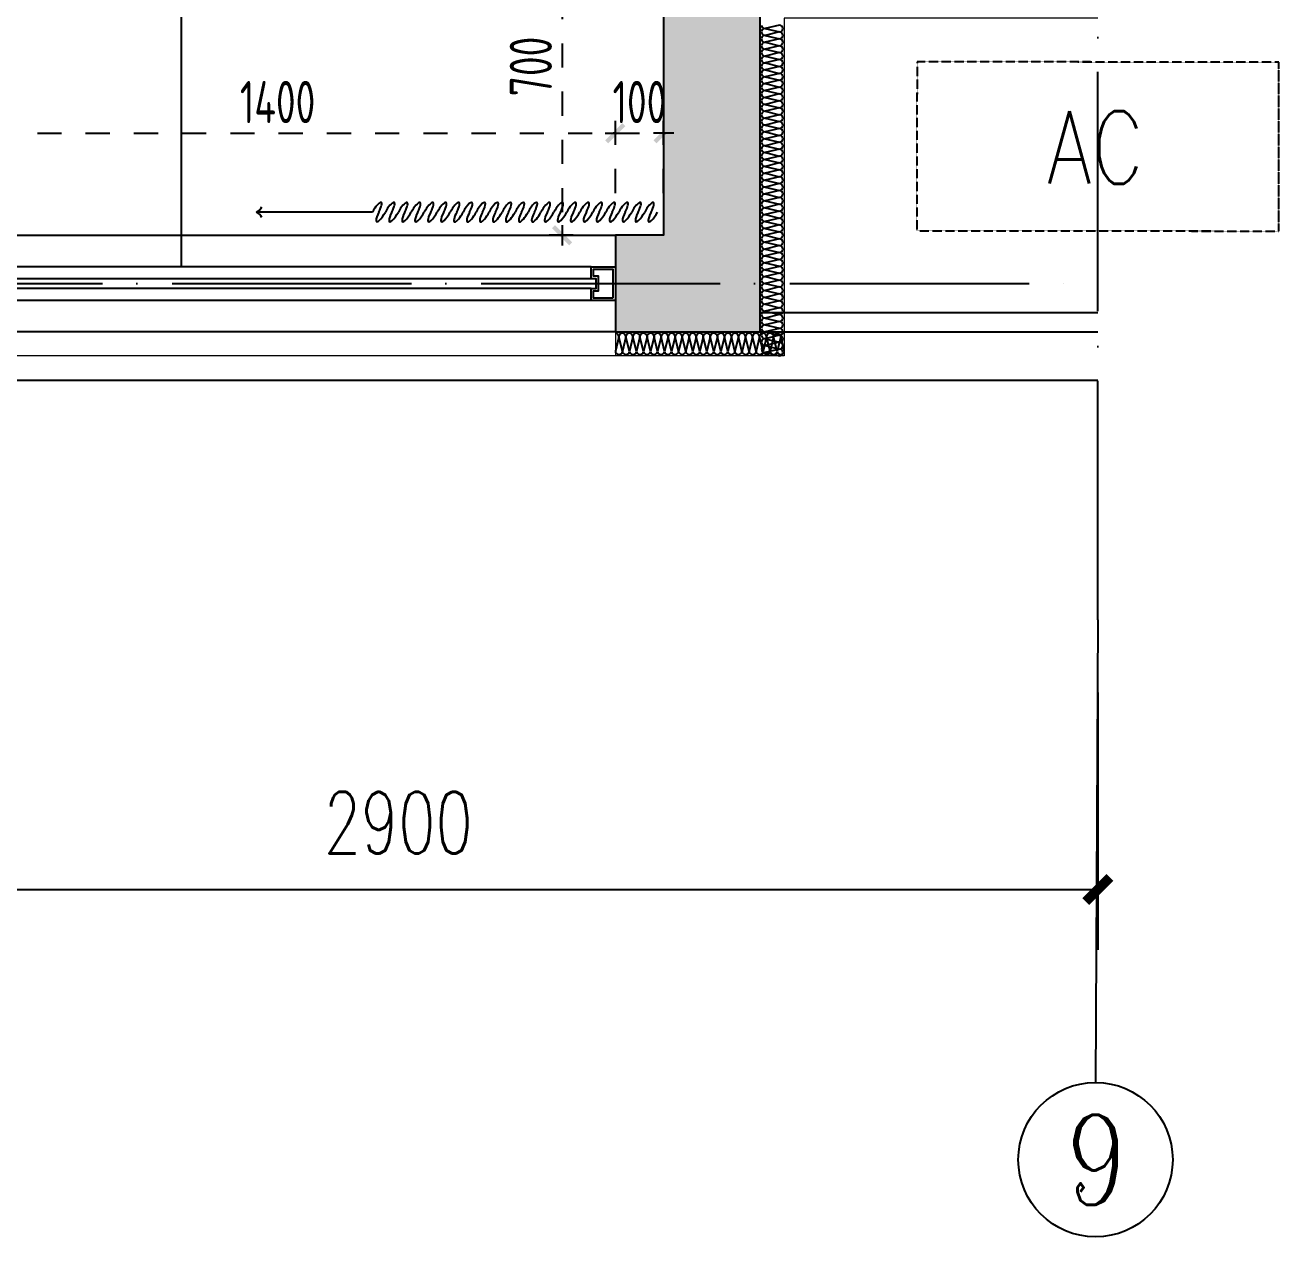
# Model space of a CAD drawing. Extents: x 133656 to 214778, y 12424 to 51506.
# Drawn here: x 167473 to 170071, y 12424 to 14935 of the extents above; entities that cross this region are included whole.
import ezdxf
from ezdxf.enums import TextEntityAlignment as Align

# ---------------------------------------------------------------- set-up
doc = ezdxf.new("R2010")
doc.units = 0
doc.header["$MEASUREMENT"] = 0
for name, pattern in [('1T4B 标准层$0$DASH', [0.35, 0.25, -0.1]), ('DASH', [0.35, 0.25, -0.1]), ('家具虚线平面', [100, 50, -50]), ('轴线', [1279.947105, 991.697132, -142.311249, 0, -145.938724])]:
    doc.linetypes.add(name, pattern=pattern)
doc.layers.get('Defpoints').update_dxf_attribs({"color": 8})
for name, color, linetype in [('A-HATH', 8, 'Continuous'), ('A1.土建层(墙&柱&窗）', 6, 'Continuous'), ('A3.土建轴号', 160, 'Continuous'), ('A31.土建轴线', 251, 'Continuous'), ('A32.土建轴线标注', 52, 'Continuous'), ('A4.土建窗户', 152, 'Continuous'), ('AXIS_TEXT', 7, 'Continuous'), ('B6.新建墙体定位', 203, 'Continuous'), ('E1.地面-(平面图)', 136, 'Continuous'), ('F3.公共层窗帘饰物等', 91, 'Continuous'), ('G1.天花造型', 30, 'Continuous'), ('ktb', 5, 'Continuous'), ('WALL', 6, 'Continuous'), ('xj', 8, 'Continuous'), ('保温', 35, 'Continuous')]:
    doc.layers.add(name, color=color, linetype=linetype)
doc.layers.add('空调机位', color=43, linetype='DASH', lineweight=15)
doc.styles.add('_TCH_AXIS', font='COMPLEX', dxfattribs={"bigfont": 'GBCBIG'})
doc.styles.add('_TCH_DIM_T3', font='SIMPLEX', dxfattribs={"width": 0.705882, "bigfont": 'GBCBIG'})
doc.styles.add('COMPLEX', font='COMPLEX')
doc.styles.add('dim_font', font='SIMPLEX.shx', dxfattribs={"width": 0.8})
doc.styles.add('hz_sgt', font='txt_g.shx', dxfattribs={"width": 0.7, "bigfont": 'hztxt_g.shx'})
doc.styles.add('标注数字', font='dim.shx', dxfattribs={"width": 0.8})
doc.dimstyles.new('_TCH_ARCH&&50', dxfattribs={"dimtxt": 127.5, "dimasz": 50, "dimexe": 125, "dimexo": 150, "dimgap": 75, "dimtad": 1, "dimdec": 0, "dimzin": 0, "dimdsep": 46, "dimtxsty": '_TCH_DIM_T3', "dimblk": 'ARCHTICK', "dimcen": 0.09, "dimclrd": 44, "dimclre": 44, "dimclrt": 2, "dimazin": 2, "dimtfac": 1, "dimtdec": 0, "dimtix": 1, "dimtmove": 2, "dimatfit": 3, "dimldrblk": 'DOT', "dimfxl": 1, "dimtolj": 1, "dimtzin": 0, "dimarcsym": 0})
doc.dimstyles.new('设计2017', dxfattribs={"dimscale": 100, "dimtxt": 2.5, "dimasz": 0.06, "dimexe": 2, "dimexo": 2.5, "dimgap": 0.6, "dimtad": 1, "dimdec": 0, "dimrnd": 5, "dimzin": 0, "dimdsep": 46, "dimtxsty": '标注数字', "dimblk": 'HBA_DIMENSION_TICK', "dimcen": 0.125, "dimclrd": 44, "dimclre": 44, "dimclrt": 50, "dimadec": 0, "dimazin": 0, "dimtfac": 1, "dimtdec": 0, "dimtix": 1, "dimtmove": 0, "dimatfit": 3, "dimldrblk": 'HBA_Leader_Arrow', "dimfxl": 7, "dimfxlon": 1, "dimtvp": 1, "dimtolj": 1, "dimtzin": 0, "dimarcsym": 0})

# ---------------------------------------------------------------- blocks, each defined once
blk = doc.blocks.new('AC')
at = {"layer": 'A-HATH', "linetype": '1T4B 标准层$0$DASH'}
blk.add_lwpolyline([(0, 350), (0, 0), (750, 0), (750, 350)], close=True, dxfattribs=at)
at = {"layer": 'A-HATH', "style": 'dim_font', "width": 0.8}
blk.add_text('AC', height=150, rotation=360, dxfattribs=at).set_placement((269.6, 97.9))
blk = doc.blocks.new('空调室外机1')
at = {"layer": 'A-HATH', "linetype": '1T4B 标准层$0$DASH'}
blk.add_lwpolyline([(29.4, -142.2), (29, -492.2), (779, -493), (779.4, -143)], close=True, dxfattribs=at)
blk.add_lwpolyline([(29.4, -142.2), (29, -492.2), (779, -493), (779.4, -143)], close=True, dxfattribs=at)
blk.add_lwpolyline([(29.4, -142.2), (29, -492.2), (779, -493), (779.4, -143)], close=True, dxfattribs=at)
at = {"layer": '空调机位', "extrusion": (0, 0, -1), "xscale": -1, "zscale": -1, "rotation": 0.06593979593669808}
blk.add_blockref('AC', (-29, -492.2), dxfattribs=at)
at = {"style": 'hz_sgt', "width": 0.7}
blk.add_attdef('2', text='', height=250, dxfattribs=at).set_placement((312.5, -416.4), align=Align.RIGHT)
at = {"layer": 'A-HATH', "style": 'dim_font', "width": 0.8}
blk.add_text('AC', height=150, rotation=359.9341, dxfattribs=at).set_placement((298.8, -394.6))
blk.add_text('AC', height=150, rotation=359.9341, dxfattribs=at).set_placement((298.8, -394.6))
blk.add_text('AC', height=150, rotation=359.9341, dxfattribs=at).set_placement((298.8, -394.6))
blk = doc.blocks.new('xj646t23')
at = {"layer": 'xj'}
blk.add_lwpolyline([(-104736.8, 596212.8), (-102136.8, 596212.8)], dxfattribs=at)
blk = doc.blocks.new('_AXISO')
blk.add_circle((0, 0), 0.5)
at = {"layer": 'A32.土建轴线标注', "style": 'COMPLEX', "width": 1.041667}
blk.add_attdef('A', text='', height=0.56, dxfattribs=at).set_placement((-0.25, -0.28), (0.25, -0.28), align=Align.FIT)
blk = doc.blocks.new('_ArchTick')
at = {"color": 0, "linetype": 'ByBlock', "const_width": 0.4}
blk.add_lwpolyline([(-0.5, -0.5), (0.5, 0.5)], dxfattribs=at)
blk = doc.blocks.new('*D69')
at = {"layer": 'A3.土建轴号', "color": 44, "lineweight": -2, "transparency": 16777216}
for p, q in [((166796.1, 13552.3), (166796.1, 13018.6)), ((169696.1, 13552.3), (169696.1, 13018.6)), ((166796.1, 13143.6), (169696.1, 13143.6))]:
    blk.add_line(p, q, dxfattribs=at)
at = {"layer": 'Defpoints', "color": 0, "transparency": 16777216}
for p in [(166796.1, 13702.3), (169696.1, 13702.3), (169696.1, 13143.6)]:
    blk.add_point(p, dxfattribs=at)
at = {"layer": 'A3.土建轴号', "color": 44, "lineweight": -2, "transparency": 16777216, "xscale": 50, "yscale": 50, "zscale": 50, "rotation": 180}
blk.add_blockref('_ArchTick', (166796.1, 13143.6), dxfattribs=at)
at = {"layer": 'A3.土建轴号', "color": 44, "lineweight": -2, "transparency": 16777216, "xscale": 50, "yscale": 50, "zscale": 50}
blk.add_blockref('_ArchTick', (169696.1, 13143.6), dxfattribs=at)
at = {"layer": 'A3.土建轴号', "color": 2, "transparency": 16777216, "insert": (168246.1, 13282.3), "char_height": 127.5, "attachment_point": 5, "style": '_TCH_DIM_T3'}
blk.add_mtext('\\A1;2900', dxfattribs=at)
blk = doc.blocks.new('_Dot')
at = {"color": 0, "linetype": 'ByBlock', "lineweight": -2}
blk.add_line((-0.5, 0), (-1, 0), dxfattribs=at)
at = {"color": 0, "linetype": 'ByBlock', "const_width": 0.5}
blk.add_lwpolyline([(-0.25, 0, 1), (0.25, 0, 1)], format="xyb", close=True, dxfattribs=at)
blk = doc.blocks.new('$LinePat$岩棉板')
at = {"color": 0}
for p, q in [((0, -17), (12, -67)), ((12, -67), (24, -17))]:
    blk.add_line(p, q, dxfattribs=at)
for centre, start, end in [((12, -17), 0, 180), ((0, -67), 270, 0), ((24, -67), 180, 270)]:
    blk.add_arc(centre, 12, start, end, dxfattribs=at)
at = {"layer": 'Defpoints'}
blk.add_point((0, 0.1), dxfattribs=at)
at = {"layer": 'Defpoints', "color": 0}
blk.add_point((24, -84), dxfattribs=at)
blk = doc.blocks.new('06BDR-PR2')
blk.add_line((343.1, 0), (0, 0))
for centre, start, end in [((-16.4, 32.2), 296.9731, 333.1823), ((-16.4, -32.2), 26.8177, 63.0269)]:
    blk.add_arc(centre, 36.1, start, end)
for centre, major_axis, start_param, end_param in [((352.6, 0), (-16.5, -28.6), 1.716714, 4.858306), ((371.8, 0), (-16.5, -28.6), 4.858306, 7.999899), ((391, 0), (-16.5, -28.6), 1.716714, 4.858306), ((410.2, 0), (-16.5, -28.6), 4.858306, 7.999899), ((429.4, 0), (-16.5, -28.6), 1.716714, 4.858306), ((448.6, 0), (-16.5, -28.6), 4.858306, 7.999899), ((467.8, 0), (-16.5, -28.6), 1.716714, 4.858306), ((487, 0), (-16.5, -28.6), 4.858306, 7.999899), ((506.2, 0), (-16.5, -28.6), 1.716714, 4.858306), ((525.4, 0), (-16.5, -28.6), 4.858306, 7.999899), ((544.6, 0), (-16.5, -28.6), 1.716714, 4.858306), ((563.8, 0), (-16.5, -28.6), 4.858306, 7.999899), ((583, 0), (-16.5, -28.6), 1.716714, 4.858306), ((602.2, 0), (16.5, 28.6), 1.716714, 4.858306), ((621.3, 0), (16.5, 28.6), 4.858306, 7.999899), ((640.5, 0), (16.5, 28.6), 1.716714, 4.858306), ((659.7, 0), (16.5, 28.6), 4.858306, 7.999899), ((678.9, 0), (16.5, 28.6), 1.716714, 4.858306), ((698.1, 0), (16.5, 28.6), 4.858306, 7.999899), ((717.3, 0), (16.5, 28.6), 1.716714, 4.858306), ((736.5, 0), (16.5, 28.6), 4.858306, 7.999899), ((755.7, 0), (16.5, 28.6), 1.716714, 4.858306), ((774.9, 0), (16.5, 28.6), 4.858306, 7.999899), ((794.1, 0), (16.5, 28.6), 1.716714, 4.858306), ((813.3, 0), (16.5, 28.6), 4.858306, 7.999899), ((832.5, 0), (16.5, 28.6), 1.716714, 4.858306), ((851.7, 0), (-16.5, -28.6), 1.716714, 4.858306), ((870.9, 0), (-16.5, -28.6), 4.858306, 7.999899), ((890, 0), (-16.5, -28.6), 1.716714, 4.858306), ((909.2, 0), (-16.5, -28.6), 4.858306, 7.999899), ((928.4, 0), (-16.5, -28.6), 1.716714, 4.858306), ((947.6, 0), (-16.5, -28.6), 4.858306, 7.999899), ((966.8, 0), (-16.5, -28.6), 1.716714, 4.858306), ((986, 0), (-16.5, -28.6), 4.858306, 7.999899), ((1005.2, 0), (-16.5, -28.6), 1.716714, 4.858306), ((1024.4, 0), (-16.5, -28.6), 4.858306, 7.999899), ((1043.6, 0), (-16.5, -28.6), 1.716714, 4.858306), ((1062.8, 0), (-16.5, -28.6), 4.858306, 7.999899), ((1082, 0), (-16.5, -28.6), 1.716714, 4.858306), ((1101.2, 0), (-16.5, -28.6), 4.858306, 7.999899), ((1120.4, 0), (-16.5, -28.6), 1.716714, 4.858306), ((1139.6, 0), (-16.5, -28.6), 4.858306, 7.999899), ((1158.7, 0), (-16.5, -28.6), 1.716714, 4.858306), ((1177.9, 0), (-16.5, -28.6), 4.858306, 7.999899)]:
    blk.add_ellipse(centre, major_axis=major_axis, ratio=0.254545, start_param=start_param, end_param=end_param)
blk = doc.blocks.new('*U85')
at = {"layer": 'A4.土建窗户'}
for points in [[(0, 1400), (0, 1350), (-25, 1350), (-25, 1360), (-45, 1360), (-45, 1350), (-70, 1350), (-70, 1400)], [(-5, 1395), (-5, 1355), (-20, 1355), (-20, 1365), (-50, 1365), (-50, 1355), (-65, 1355), (-65, 1395)], [(0, 0), (0, 50), (-25, 50), (-25, 40), (-45, 40), (-45, 50), (-70, 50), (-70, 0)], [(-5, 5), (-5, 45), (-20, 45), (-20, 35), (-50, 35), (-50, 45), (-65, 45), (-65, 5)]]:
    blk.add_lwpolyline(points, close=True, dxfattribs=at)
at = {"layer": 'A4.土建窗户', "flags": 128}
for points in [[(-70, 1350), (-70, 50)], [(0, 1350), (0, 50)]]:
    blk.add_lwpolyline(points, dxfattribs=at)
at = {"layer": 'A4.土建窗户', "color": 8, "flags": 128}
for points in [[(-45, 1350), (-45, 50)], [(-25, 1350), (-25, 50)]]:
    blk.add_lwpolyline(points, dxfattribs=at)
blk = doc.blocks.new('结构')
at = {"layer": 'A-HATH'}
blk.add_hatch(color=256, dxfattribs=at).paths.add_polyline_path([(7100, -6050), (7100, -5550), (6900, -5550), (6900, -5850), (6100, -5850), (6100, -6550), (6000, -6550), (6000, -6750), (6300, -6750), (6300, -6050)])
at = {"layer": 'A1.土建层(墙&柱&窗）'}
blk.add_lwpolyline([(7100, -5850), (7100, -5550), (6900, -5550), (6900, -5850), (6100, -5850), (6100, -6550), (6000, -6550), (6000, -6750), (6300, -6750), (6300, -6050), (7100, -6050)], dxfattribs=at)
blk = doc.blocks.new('HBA_DIMENSION_TICK')
at = {"color": 0, "linetype": 'ByBlock'}
for p, q in [((-10, 0), (0, 0)), ((0, 0), (10, 0))]:
    blk.add_line(p, q, dxfattribs=at)
at = {"color": 50, "linetype": 'ByBlock'}
blk.add_solid([(-10, -7), (-7, -10), (7, 10), (10, 7)], dxfattribs=at)
blk = doc.blocks.new('*D501')
at = {"layer": 'B6.新建墙体定位', "color": 44, "linetype": '家具虚线平面', "lineweight": -2, "transparency": 16777216}
for p, q in [((168708.6, 15199.6), (168515.6, 15199.6)), ((168585.6, 15197.5), (168585.6, 14501.7)), ((168608.6, 14499.6), (168515.6, 14499.6))]:
    blk.add_line(p, q, dxfattribs=at)
at = {"layer": 'Defpoints', "color": 0, "linetype": '家具虚线平面', "transparency": 16777216}
for p in [(168796.1, 15199.6), (168585.6, 14499.6), (168696.1, 14499.6)]:
    blk.add_point(p, dxfattribs=at)
at = {"layer": 'B6.新建墙体定位', "color": 44, "linetype": '家具虚线平面', "lineweight": -2, "transparency": 16777216, "xscale": 2.1, "yscale": 2.1, "zscale": 2.1}
for p, rotation in [((168585.6, 15199.6), 90), ((168585.6, 14499.6), 270)]:
    blk.add_blockref('HBA_DIMENSION_TICK', p, dxfattribs=dict(at, rotation=rotation))
at = {"layer": 'B6.新建墙体定位', "color": 50, "linetype": '家具虚线平面', "transparency": 16777216, "insert": (168520.9, 14849.6), "char_height": 87.5, "attachment_point": 5, "rotation": 90, "style": '标注数字'}
blk.add_mtext('\\A1;700', dxfattribs=at)
blk = doc.blocks.new('HBA_Leader_Arrow')
at = {"color": 0, "linetype": 'ByBlock', "ltscale": 0.5}
blk.add_line((3.5, 0), (-10, 0), dxfattribs=at)
for points in [[(-11, 11.3), (-6.6, 14.4), (-0.6, 0), (3.5, 0)], [(-11, -11.3), (-6.6, -14.4), (-0.6, 0), (3.5, 0)]]:
    blk.add_solid(points, dxfattribs=at)
blk = doc.blocks.new('*D505')
at = {"layer": 'B6.新建墙体定位', "color": 44, "linetype": '家具虚线平面', "lineweight": -2, "transparency": 16777216}
for p, q in [((167296.1, 14587.1), (167296.1, 14781.1)), ((168696.1, 14587.1), (168696.1, 14781.1)), ((167298.2, 14711.1), (168694, 14711.1))]:
    blk.add_line(p, q, dxfattribs=at)
at = {"layer": 'Defpoints', "color": 0, "linetype": '家具虚线平面', "transparency": 16777216}
for p in [(168696.1, 14711.1), (167296.1, 14499.6), (168696.1, 14499.6)]:
    blk.add_point(p, dxfattribs=at)
at = {"layer": 'B6.新建墙体定位', "color": 44, "linetype": '家具虚线平面', "lineweight": -2, "transparency": 16777216, "xscale": 2.1, "yscale": 2.1, "zscale": 2.1, "rotation": 180}
blk.add_blockref('HBA_DIMENSION_TICK', (167296.1, 14711.1), dxfattribs=at)
at = {"layer": 'B6.新建墙体定位', "color": 44, "linetype": '家具虚线平面', "lineweight": -2, "transparency": 16777216, "xscale": 2.1, "yscale": 2.1, "zscale": 2.1}
blk.add_blockref('HBA_DIMENSION_TICK', (168696.1, 14711.1), dxfattribs=at)
at = {"layer": 'B6.新建墙体定位', "color": 50, "linetype": '家具虚线平面', "transparency": 16777216, "insert": (167996.1, 14775.8), "char_height": 87.5, "attachment_point": 5, "style": '标注数字'}
blk.add_mtext('\\A1;1400', dxfattribs=at)
blk = doc.blocks.new('*D506')
at = {"layer": 'B6.新建墙体定位', "color": 44, "linetype": '家具虚线平面', "lineweight": -2, "transparency": 16777216}
for p, q in [((168696.1, 14587.1), (168696.1, 14781.1)), ((168796.1, 14587.1), (168796.1, 14781.1)), ((168694, 14711.1), (168691.9, 14711.1)), ((168696.1, 14711.1), (168796.1, 14711.1)), ((168798.2, 14711.1), (168800.3, 14711.1))]:
    blk.add_line(p, q, dxfattribs=at)
at = {"layer": 'Defpoints', "color": 0, "linetype": '家具虚线平面', "transparency": 16777216}
for p in [(168796.1, 14711.1), (168696.1, 14499.6), (168796.1, 14499.6)]:
    blk.add_point(p, dxfattribs=at)
at = {"layer": 'B6.新建墙体定位', "color": 44, "linetype": '家具虚线平面', "lineweight": -2, "transparency": 16777216, "xscale": 2.1, "yscale": 2.1, "zscale": 2.1}
blk.add_blockref('HBA_DIMENSION_TICK', (168696.1, 14711.1), dxfattribs=at)
at = {"layer": 'B6.新建墙体定位', "color": 44, "linetype": '家具虚线平面', "lineweight": -2, "transparency": 16777216, "xscale": 2.1, "yscale": 2.1, "zscale": 2.1, "rotation": 180}
blk.add_blockref('HBA_DIMENSION_TICK', (168796.1, 14711.1), dxfattribs=at)
at = {"layer": 'B6.新建墙体定位', "color": 50, "linetype": '家具虚线平面', "transparency": 16777216, "insert": (168746.1, 14775.8), "char_height": 87.5, "attachment_point": 5, "style": '标注数字'}
blk.add_mtext('\\A1;100', dxfattribs=at)

msp = doc.modelspace()

# ---------------------------------------------------------------- linework, layer by layer
at = {"layer": 'A3.土建轴号'}
msp.add_line((169696.1, 13702.3), (169691.3, 12743.7), dxfattribs=at)
at = {"layer": 'A31.土建轴线', "linetype": '轴线', "ltscale": 0.5}
for p, q in [((169696.1, 13702.3), (169696.1, 20199.6)), ((155616.2, 14399.6), (169696.1, 14399.6))]:
    msp.add_line(p, q, dxfattribs=at)
at = {"layer": 'A4.土建窗户'}
for p, q in [((167296.1, 14499.6), (168696.1, 14499.6)), ((168696.1, 14299.6), (167296.1, 14299.6))]:
    msp.add_line(p, q, dxfattribs=at)
at = {"layer": 'E1.地面-(平面图)', "color": 8}
msp.add_line((167796.1, 15219.6), (167796.1, 14434.6), dxfattribs=at)
at = {"layer": 'G1.天花造型'}
msp.add_line((167326.1, 14499.6), (168666.1, 14499.6), dxfattribs=at)
at = {"layer": 'ktb'}
for points in [[(168996.1, 14339.6), (169696.1, 14339.6)], [(168996.1, 14299.6), (169696.1, 14299.6)]]:
    msp.add_lwpolyline(points, dxfattribs=at)
at = {"layer": '保温', "lineweight": 5}
for points in [[(169696.1, 14949.6), (169046.1, 14949.6), (169046.1, 14249.6), (162446.1, 14249.6), (162446.1, 14549.6), (160746.1, 14549.6), (160746.1, 14349.6), (159046.1, 14349.6), (159046.1, 14549.6), (156846.1, 14549.6), (156846.1, 14249.6), (156546.1, 14249.6), (156546.1, 14949.6), (155946.1, 14949.6), (155946.1, 23849.6), (156846.1, 23849.6), (156846.1, 23649.6), (156246.1, 23649.6), (156246.1, 23149.6), (157746.1, 23149.6), (157746.1, 23849.6), (162446.1, 23849.6), (162446.1, 25449.6), (165696.1, 25449.6)], [(168696.1, 14299.6), (168696.1, 14249.6)]]:
    msp.add_lwpolyline(points, dxfattribs=at)

# ---------------------------------------------------------------- block references
at = {"layer": 'A3.土建轴号'}
ref = msp.add_blockref('_AXISO', (169691.3, 12583.7), dxfattribs=dict(at, xscale=320, yscale=320, zscale=320))
ref.add_attrib('A', '9', dxfattribs={"layer": 'AXIS_TEXT', "height": 186.4, "style": '_TCH_AXIS'}).set_placement((169629.2, 12490.5), (169753.4, 12490.5), align=Align.FIT)
at = {"layer": 'A4.土建窗户', "rotation": 270}
msp.add_blockref('*U85', (167296.1, 14364.6), dxfattribs=at)
at = {"layer": 'Defpoints', "color": 6, "extrusion": (0, 0, -1), "xscale": -1, "zscale": -1}
msp.add_blockref('空调室外机1', (-169292, 15001.4), dxfattribs=at)
at = {"layer": 'F3.公共层窗帘饰物等', "xscale": 0.7, "yscale": 0.7, "zscale": 0.7}
msp.add_blockref('06BDR-PR2', (167952.5, 14547.7), dxfattribs=at)
at = {"layer": 'WALL'}
msp.add_blockref('结构', (162696.1, 21049.6), dxfattribs=at)
at = {"layer": 'xj'}
msp.add_blockref('xj646t23', (271832.9, -582013.1), dxfattribs=at)
at = {"layer": '保温', "yscale": 0.5941895062325717, "zscale": 0.5941895062325717}
for p, xscale, rotation in [((169046.1, 14935.3), 0.5952381733820982, 270), ((169046.1, 14921.1), 0.5952381733820982, 270), ((169046.1, 14906.8), 0.5952381733820982, 270), ((169046.1, 14892.5), 0.5952381733820982, 270), ((169046.1, 14878.2), 0.5952381733820982, 270), ((169046.1, 14863.9), 0.5952381733820982, 270), ((169046.1, 14849.6), 0.5952381733820982, 270), ((169046.1, 14835.3), 0.5952381733820982, 270), ((169046.1, 14821.1), 0.5952381733820982, 270), ((169046.1, 14806.8), 0.5952381733820982, 270), ((169046.1, 14792.5), 0.5952381733820982, 270), ((169046.1, 14778.2), 0.5952381733820982, 270), ((169046.1, 14763.9), 0.5952381733820982, 270), ((169046.1, 14749.6), 0.5952381733820982, 270), ((169046.1, 14735.3), 0.5952381733820982, 270), ((169046.1, 14721.1), 0.5952381733820982, 270), ((169046.1, 14706.8), 0.5952381733820982, 270), ((169046.1, 14692.5), 0.5952381733820982, 270), ((169046.1, 14678.2), 0.5952381733820982, 270), ((169046.1, 14663.9), 0.5952381733820982, 270), ((169046.1, 14649.6), 0.5952381733820982, 270), ((169046.1, 14635.3), 0.5952381733820982, 270), ((169046.1, 14621.1), 0.5952381733820982, 270), ((169046.1, 14606.8), 0.5952381733820982, 270), ((169046.1, 14592.5), 0.5952381733820982, 270), ((169046.1, 14578.2), 0.5952381733820982, 270), ((169046.1, 14563.9), 0.5952381733820982, 270), ((169046.1, 14549.6), 0.5952381733820982, 270), ((169046.1, 14535.3), 0.5952381733820982, 270), ((169046.1, 14521.1), 0.5952381733820982, 270), ((169046.1, 14506.8), 0.5952381733820982, 270), ((169046.1, 14492.5), 0.5952381733820982, 270), ((169046.1, 14478.2), 0.5952381733820982, 270), ((169046.1, 14463.9), 0.5952381733820982, 270), ((169046.1, 14449.6), 0.5952381733820982, 270), ((169046.1, 14435.3), 0.5952381733820982, 270), ((169046.1, 14421.1), 0.5952381733820982, 270), ((169046.1, 14406.8), 0.5952381733820982, 270), ((169046.1, 14392.5), 0.5952381733820982, 270), ((169046.1, 14378.2), 0.5952381733820982, 270), ((169046.1, 14363.9), 0.5952381733820982, 270), ((169046.1, 14349.6), 0.5952381733820982, 270), ((169046.1, 14335.3), 0.5952381733820982, 270), ((169046.1, 14321.1), 0.5952381733820982, 270), ((168710.7, 14249.6), 0.6076388344181854, 180), ((168725.2, 14249.6), 0.6076388344181854, 180), ((168739.8, 14249.6), 0.6076388344181854, 180), ((168754.4, 14249.6), 0.6076388344181854, 180), ((168769, 14249.6), 0.6076388344181854, 180), ((168783.6, 14249.6), 0.6076388344181854, 180), ((168798.2, 14249.6), 0.6076388344181854, 180), ((168812.7, 14249.6), 0.6076388344181854, 180), ((168827.3, 14249.6), 0.6076388344181854, 180), ((168841.9, 14249.6), 0.6076388344181854, 180), ((168856.5, 14249.6), 0.6076388344181854, 180), ((168871.1, 14249.6), 0.6076388344181854, 180), ((168885.7, 14249.6), 0.6076388344181854, 180), ((168900.2, 14249.6), 0.6076388344181854, 180), ((168914.8, 14249.6), 0.6076388344181854, 180), ((168929.4, 14249.6), 0.6076388344181854, 180), ((168944, 14249.6), 0.6076388344181854, 180), ((168958.6, 14249.6), 0.6076388344181854, 180), ((168973.2, 14249.6), 0.6076388344181854, 180), ((168987.7, 14249.6), 0.6076388344181854, 180), ((169002.3, 14249.6), 0.6076388344181854, 180), ((169046.1, 14306.8), 0.5952381733820982, 270), ((169016.9, 14249.6), 0.6076388344181854, 180), ((169031.5, 14249.6), 0.6076388344181854, 180), ((169046.1, 14249.6), 0.6076388344181854, 180), ((169046.1, 14292.5), 0.5952381733820982, 270), ((169046.1, 14278.2), 0.5952381733820982, 270), ((169046.1, 14263.9), 0.5952381733820982, 270)]:
    msp.add_blockref('$LinePat$岩棉板', p, dxfattribs=dict(at, xscale=xscale, rotation=rotation))

# ---------------------------------------------------------------- dimensions: what is measured, and where the dimension line sits
at = {"layer": 'A3.土建轴号'}
dim = msp.add_aligned_dim(p1=(166796.1, 13702.3), p2=(169696.1, 13702.3), distance=-558.7, dimstyle='_TCH_ARCH&&50', dxfattribs=at)
dim.commit()
dim.dimension.update_dxf_attribs({"geometry": '*D69', "text_midpoint": (168246.1, 13282.3)})
at = {"layer": 'B6.新建墙体定位', "linetype": '家具虚线平面'}
dim = msp.add_linear_dim(base=(168585.6, 14499.6), p1=(168796.1, 15199.6), p2=(168696.1, 14499.6), angle=90, dimstyle='设计2017', override={"dimscale": 35, "dimtmove": 1}, dxfattribs=at)
dim.commit()
dim.dimension.update_dxf_attribs({"geometry": '*D501', "text_midpoint": (168520.9, 14849.6)})
for base, p1, p2, picture, middle in [((168696.1, 14711.1), (167296.1, 14499.6), (168696.1, 14499.6), '*D505', (167996.1, 14775.8)), ((168796.1, 14711.1), (168696.1, 14499.6), (168796.1, 14499.6), '*D506', (168746.1, 14775.8))]:
    dim = msp.add_linear_dim(base=base, p1=p1, p2=p2, dimstyle='设计2017', override={"dimscale": 35, "dimtmove": 1}, dxfattribs=at)
    dim.commit()
    dim.dimension.update_dxf_attribs({"geometry": picture, "text_midpoint": middle})

doc.saveas('drawing.dxf')
